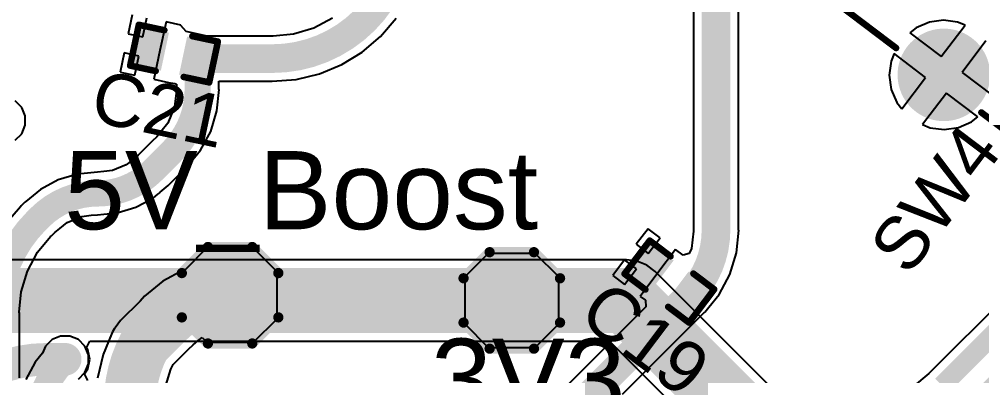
# Model space of a CAD drawing. Header units: millimetres. Extents: x -0.21 to 2.41, y -2.08 to 4.57.
# Drawn here: x 1.151 to 1.889, y -0.123 to 0.151 of the extents above; entities that cross this region are included whole.
import ezdxf

# ---------------------------------------------------------------- set-up
doc = ezdxf.new("R2010")
doc.units = ezdxf.units.MM
doc.header["$MEASUREMENT"] = 0
for name, color, linetype in [('BottomLayer', 5, 'Continuous'), ('BottomSolder', 6, 'Continuous'), ('MultiLayer', 9, 'Continuous'), ('PadHoleLayer', 156, 'Continuous'), ('TopLayer', 1, 'Continuous'), ('TopOverlay', 2, 'Continuous'), ('TopPaste', 8, 'Continuous'), ('TopSolder', 216, 'Continuous'), ('ViaHoleLayer', 16, 'Continuous')]:
    doc.layers.add(name, color=color, linetype=linetype)
doc.styles.add('Arial', font='arial.ttf', dxfattribs={"height": 0.2})

# ---------------------------------------------------------------- blocks, each defined once
blk = doc.blocks.new('TS_1087E_B3D2_19')
at = {"layer": 'BottomLayer'}
h = blk.add_hatch(color=5, dxfattribs=at)
edge = h.paths.add_edge_path()
edge.add_arc((-0.0413386, 0.1259843), 0.035433, 0, 360)
h = blk.add_hatch(color=5, dxfattribs=at)
edge = h.paths.add_edge_path()
edge.add_arc((0.0413386, 0.0846457), 0.031496, 0, 360)
h = blk.add_hatch(color=5, dxfattribs=at)
edge = h.paths.add_edge_path()
edge.add_arc((0.0413386, -0.0846456), 0.031496, 0, 360)
h = blk.add_hatch(color=5, dxfattribs=at)
edge = h.paths.add_edge_path()
edge.add_arc((-0.0413386, -0.1259842), 0.035433, 0, 360)
at = {"layer": 'BottomSolder'}
h = blk.add_hatch(color=6, dxfattribs=at)
edge = h.paths.add_edge_path()
edge.add_arc((-0.0413386, 0.1259843), 0.039433, 0, 360)
h = blk.add_hatch(color=6, dxfattribs=at)
edge = h.paths.add_edge_path()
edge.add_arc((0.0413386, 0.0846457), 0.035496, 0, 360)
h = blk.add_hatch(color=6, dxfattribs=at)
edge = h.paths.add_edge_path()
edge.add_arc((0.0413386, -0.0846456), 0.035496, 0, 360)
h = blk.add_hatch(color=6, dxfattribs=at)
edge = h.paths.add_edge_path()
edge.add_arc((-0.0413386, -0.1259842), 0.039433, 0, 360)
at = {"layer": 'MultiLayer'}
h = blk.add_hatch(color=9, dxfattribs=at)
edge = h.paths.add_edge_path()
edge.add_arc((-0.0413386, 0.1259843), 0.035433, 0, 360)
h = blk.add_hatch(color=9, dxfattribs=at)
edge = h.paths.add_edge_path()
edge.add_arc((0.0413386, 0.0846457), 0.031496, 0, 360)
h = blk.add_hatch(color=9, dxfattribs=at)
edge = h.paths.add_edge_path()
edge.add_arc((0.0413386, -0.0846456), 0.031496, 0, 360)
h = blk.add_hatch(color=9, dxfattribs=at)
edge = h.paths.add_edge_path()
edge.add_arc((-0.0413386, -0.1259842), 0.035433, 0, 360)
at = {"layer": 'PadHoleLayer'}
h = blk.add_hatch(color=156, dxfattribs=at)
edge = h.paths.add_edge_path()
edge.add_arc((-0.0413386, 0.1259843), 0.019685, 0, 360)
h = blk.add_hatch(color=156, dxfattribs=at)
edge = h.paths.add_edge_path()
edge.add_arc((0.0413386, 0.0846457), 0.0177165, 0, 360)
h = blk.add_hatch(color=156, dxfattribs=at)
edge = h.paths.add_edge_path()
edge.add_arc((0.0413386, -0.0846456), 0.0177165, 0, 360)
h = blk.add_hatch(color=156, dxfattribs=at)
edge = h.paths.add_edge_path()
edge.add_arc((-0.0413386, -0.1259842), 0.019685, 0, 360)
at = {"layer": 'TopLayer'}
h = blk.add_hatch(color=1, dxfattribs=at)
edge = h.paths.add_edge_path()
edge.add_arc((-0.0413386, 0.1259843), 0.035433, 0, 360)
h = blk.add_hatch(color=1, dxfattribs=at)
edge = h.paths.add_edge_path()
edge.add_arc((0.0413386, 0.0846457), 0.031496, 0, 360)
h = blk.add_hatch(color=1, dxfattribs=at)
edge = h.paths.add_edge_path()
edge.add_arc((0.0413386, -0.0846456), 0.031496, 0, 360)
h = blk.add_hatch(color=1, dxfattribs=at)
edge = h.paths.add_edge_path()
edge.add_arc((-0.0413386, -0.1259842), 0.035433, 0, 360)
at = {"layer": 'TopSolder'}
h = blk.add_hatch(color=216, dxfattribs=at)
edge = h.paths.add_edge_path()
edge.add_arc((-0.0413386, 0.1259843), 0.039433, 0, 360)
h = blk.add_hatch(color=216, dxfattribs=at)
edge = h.paths.add_edge_path()
edge.add_arc((0.0413386, 0.0846457), 0.035496, 0, 360)
h = blk.add_hatch(color=216, dxfattribs=at)
edge = h.paths.add_edge_path()
edge.add_arc((0.0413386, -0.0846456), 0.035496, 0, 360)
h = blk.add_hatch(color=216, dxfattribs=at)
edge = h.paths.add_edge_path()
edge.add_arc((-0.0413386, -0.1259842), 0.039433, 0, 360)
at = {"layer": 'TopOverlay', "const_width": 0.005}
for points in [[(0.047, 0.155), (0.008, 0.155)], [(0.047, 0.125), (0.047, 0.155)], [(-0.062, -0.073), (-0.062, 0.076)], [(-0.079, -0.043), (-0.079, 0.046)], [(-0.0621793, 0.046), (-0.079, 0.046)], [(-0.062, 0.0458208), (-0.0621793, 0.046)], [(0.0469999, -0.039), (0.047, 0.043)], [(-0.0621792, -0.043), (-0.079, -0.043)], [(0.047, -0.1549999), (0.047, -0.1249999)], [(0.047, -0.1549999), (0.008, -0.1549999)]]:
    blk.add_lwpolyline(points, dxfattribs=at)
at = {"layer": 'TopOverlay', "const_width": 0.0025}
for points in [[(0.00675, 0.155, 1), (0.00925, 0.155, 1)], [(0.04575, 0.155, 1), (0.04825, 0.155, 1)], [(0.04575, 0.155, 1), (0.04825, 0.155, 1)], [(0.04575, 0.125, 1), (0.04825, 0.125, 1)], [(-0.06325, 0.076, 1), (-0.06075, 0.076, 1)], [(-0.08025, 0.046, 1), (-0.07775, 0.046, 1)], [(-0.08025, 0.046, 1), (-0.07775, 0.046, 1)], [(-0.0634293, 0.046, 1), (-0.0609293, 0.046, 1)], [(-0.0634293, 0.046, 1), (-0.0609293, 0.046, 1)], [(-0.06325, 0.0458208, 1), (-0.06075, 0.0458208, 1)], [(0.04575, 0.043, 1), (0.04825, 0.043, 1)], [(0.0457499, -0.039, 1), (0.0482499, -0.039, 1)], [(-0.08025, -0.043, 1), (-0.07775, -0.043, 1)], [(-0.08025, -0.043, 1), (-0.07775, -0.043, 1)], [(-0.0634292, -0.043, 1), (-0.0609292, -0.043, 1)], [(-0.06325, -0.073, 1), (-0.06075, -0.073, 1)], [(0.04575, -0.1249999, 1), (0.04825, -0.1249999, 1)], [(0.00675, -0.1549999, 1), (0.00925, -0.1549999, 1)], [(0.04575, -0.1549999, 1), (0.04825, -0.1549999, 1)], [(0.04575, -0.1549999, 1), (0.04825, -0.1549999, 1)]]:
    blk.add_lwpolyline(points, format="xyb", close=True, dxfattribs=at)
blk = doc.blocks.new('T__________49')
at = {"layer": 'TopLayer'}
blk.add_hatch(color=1, dxfattribs=at).paths.add_polyline_path([(0.015, 0.03), (-0.015, 0.03), (-0.03, 0.015), (-0.03, -0.015), (-0.015, -0.03), (0.015, -0.03), (0.03, -0.015), (0.03, 0.015)])
at = {"layer": 'TopPaste'}
blk.add_hatch(color=8, dxfattribs=at).paths.add_polyline_path([(0.015, 0.03), (-0.015, 0.03), (-0.03, 0.015), (-0.03, -0.015), (-0.015, -0.03), (0.015, -0.03), (0.03, -0.015), (0.03, 0.015)])
at = {"layer": 'TopSolder'}
blk.add_hatch(color=216, dxfattribs=at).paths.add_polyline_path([(0.017, 0.034), (-0.017, 0.034), (-0.034, 0.017), (-0.034, -0.017), (-0.017, -0.034), (0.017, -0.034), (0.034, -0.017), (0.034, 0.017)])
at = {"layer": 'TopOverlay', "const_width": 0.007874}
for points in [[(-0.037, 0.017), (-0.017, 0.037)], [(0.017, 0.037), (-0.017, 0.037)], [(0.017, 0.037), (-0.017, 0.037)], [(0.037, 0.017), (0.017, 0.037)], [(-0.037, -0.017), (-0.037, 0.017)], [(0.037, -0.017), (0.037, 0.017)], [(-0.017, -0.037), (-0.037, -0.017)], [(0.017, -0.037), (0.037, -0.017)], [(0.017, -0.037), (-0.017, -0.037)], [(0.017, -0.037), (-0.017, -0.037)]]:
    blk.add_lwpolyline(points, dxfattribs=at)
at = {"layer": 'TopOverlay', "const_width": 0.003937}
for points in [[(-0.0189685, 0.037, 1), (-0.0150315, 0.037, 1)], [(-0.0189685, 0.037, 1), (-0.0150315, 0.037, 1)], [(-0.0189685, 0.037, 1), (-0.0150315, 0.037, 1)], [(0.0150315, 0.037, 1), (0.0189685, 0.037, 1)], [(0.0150315, 0.037, 1), (0.0189685, 0.037, 1)], [(0.0150315, 0.037, 1), (0.0189685, 0.037, 1)], [(-0.0389685, 0.017, 1), (-0.0350315, 0.017, 1)], [(-0.0389685, 0.017, 1), (-0.0350315, 0.017, 1)], [(0.0350315, 0.017, 1), (0.0389685, 0.017, 1)], [(0.0350315, 0.017, 1), (0.0389685, 0.017, 1)], [(-0.0389685, -0.017, 1), (-0.0350315, -0.017, 1)], [(-0.0389685, -0.017, 1), (-0.0350315, -0.017, 1)], [(0.0350315, -0.017, 1), (0.0389685, -0.017, 1)], [(0.0350315, -0.017, 1), (0.0389685, -0.017, 1)], [(-0.0189685, -0.037, 1), (-0.0150315, -0.037, 1)], [(-0.0189685, -0.037, 1), (-0.0150315, -0.037, 1)], [(-0.0189685, -0.037, 1), (-0.0150315, -0.037, 1)], [(0.0150315, -0.037, 1), (0.0189685, -0.037, 1)], [(0.0150315, -0.037, 1), (0.0189685, -0.037, 1)], [(0.0150315, -0.037, 1), (0.0189685, -0.037, 1)]]:
    blk.add_lwpolyline(points, format="xyb", close=True, dxfattribs=at)
blk = doc.blocks.new('T__________59')
at = {"layer": 'TopLayer'}
blk.add_hatch(color=1, dxfattribs=at).paths.add_polyline_path([(0.015, 0.03), (-0.015, 0.03), (-0.03, 0.015), (-0.03, -0.015), (-0.015, -0.03), (0.015, -0.03), (0.03, -0.015), (0.03, 0.015)])
at = {"layer": 'TopPaste'}
blk.add_hatch(color=8, dxfattribs=at).paths.add_polyline_path([(0.015, 0.03), (-0.015, 0.03), (-0.03, 0.015), (-0.03, -0.015), (-0.015, -0.03), (0.015, -0.03), (0.03, -0.015), (0.03, 0.015)])
at = {"layer": 'TopSolder'}
blk.add_hatch(color=216, dxfattribs=at).paths.add_polyline_path([(0.017, 0.034), (-0.017, 0.034), (-0.034, 0.017), (-0.034, -0.017), (-0.017, -0.034), (0.017, -0.034), (0.034, -0.017), (0.034, 0.017)])
at = {"layer": 'TopOverlay', "const_width": 0.007874}
for points in [[(-0.037, 0.017), (-0.017, 0.037)], [(0.017, 0.037), (-0.017, 0.037)], [(0.017, 0.037), (-0.017, 0.037)], [(0.037, 0.017), (0.017, 0.037)], [(-0.037, -0.017), (-0.037, 0.017)], [(0.037, -0.017), (0.037, 0.017)], [(-0.017, -0.037), (-0.037, -0.017)], [(0.017, -0.037), (0.037, -0.017)], [(0.017, -0.037), (-0.017, -0.037)], [(0.017, -0.037), (-0.017, -0.037)]]:
    blk.add_lwpolyline(points, dxfattribs=at)
at = {"layer": 'TopOverlay', "const_width": 0.003937}
for points in [[(-0.0189685, 0.037, 1), (-0.0150315, 0.037, 1)], [(-0.0189685, 0.037, 1), (-0.0150315, 0.037, 1)], [(-0.0189685, 0.037, 1), (-0.0150315, 0.037, 1)], [(0.0150315, 0.037, 1), (0.0189685, 0.037, 1)], [(0.0150315, 0.037, 1), (0.0189685, 0.037, 1)], [(0.0150315, 0.037, 1), (0.0189685, 0.037, 1)], [(-0.0389685, 0.017, 1), (-0.0350315, 0.017, 1)], [(-0.0389685, 0.017, 1), (-0.0350315, 0.017, 1)], [(0.0350315, 0.017, 1), (0.0389685, 0.017, 1)], [(0.0350315, 0.017, 1), (0.0389685, 0.017, 1)], [(-0.0389685, -0.017, 1), (-0.0350315, -0.017, 1)], [(-0.0389685, -0.017, 1), (-0.0350315, -0.017, 1)], [(0.0350315, -0.017, 1), (0.0389685, -0.017, 1)], [(0.0350315, -0.017, 1), (0.0389685, -0.017, 1)], [(-0.0189685, -0.037, 1), (-0.0150315, -0.037, 1)], [(-0.0189685, -0.037, 1), (-0.0150315, -0.037, 1)], [(-0.0189685, -0.037, 1), (-0.0150315, -0.037, 1)], [(0.0150315, -0.037, 1), (0.0189685, -0.037, 1)], [(0.0150315, -0.037, 1), (0.0189685, -0.037, 1)], [(0.0150315, -0.037, 1), (0.0189685, -0.037, 1)]]:
    blk.add_lwpolyline(points, format="xyb", close=True, dxfattribs=at)
blk = doc.blocks.new('C___0402_102')
at = {"layer": 'TopLayer'}
for points in [[(-0.0275001, -0.0125001), (-0.0275001, 0.0124999), (-0.0095001, 0.0124999), (-0.009500100000000001, -0.0125001)], [(0.0095001, -0.0124999), (0.009500100000000001, 0.0125001), (0.0275001, 0.0125001), (0.0275001, -0.0124999)]]:
    blk.add_hatch(color=1, dxfattribs=at).paths.add_polyline_path(points)
at = {"layer": 'TopPaste'}
for points in [[(-0.0275001, -0.0125001), (-0.0275001, 0.0124999), (-0.0095001, 0.0124999), (-0.009500100000000001, -0.0125001)], [(0.0095001, -0.0124999), (0.009500100000000001, 0.0125001), (0.0275001, 0.0125001), (0.0275001, -0.0124999)]]:
    blk.add_hatch(color=8, dxfattribs=at).paths.add_polyline_path(points)
at = {"layer": 'TopSolder'}
for points in [[(-0.0298623, -0.0148623), (-0.0298623, 0.0148621), (-0.007137899999999998, 0.0148621), (-0.007137900000000002, -0.0148623)], [(0.007137899999999998, -0.0148621), (0.007137900000000002, 0.0148623), (0.0298623, 0.0148623), (0.0298623, -0.0148621)]]:
    blk.add_hatch(color=216, dxfattribs=at).paths.add_polyline_path(points)
at = {"layer": 'TopOverlay', "const_width": 0.005}
for points in [[(-0.031, 0.016), (-0.0309999, -0.016)], [(-0.011, 0.016), (-0.031, 0.016)], [(0.0309999, 0.016), (0.011, 0.016)], [(0.0309999, 0.016), (0.031, -0.016)], [(-0.011, -0.016), (-0.0309999, -0.016)], [(0.031, -0.016), (0.011, -0.016)]]:
    blk.add_lwpolyline(points, dxfattribs=at)
at = {"layer": 'TopOverlay', "const_width": 0.0025}
for points in [[(-0.03225, 0.016, 1), (-0.02975, 0.016, 1)], [(-0.03225, 0.016, 1), (-0.02975, 0.016, 1)], [(-0.01225, 0.016, 1), (-0.00975, 0.016, 1)], [(0.00975, 0.016, 1), (0.01225, 0.016, 1)], [(0.0297499, 0.016, 1), (0.0322499, 0.016, 1)], [(0.0297499, 0.016, 1), (0.0322499, 0.016, 1)], [(-0.0322499, -0.016, 1), (-0.0297499, -0.016, 1)], [(-0.0322499, -0.016, 1), (-0.0297499, -0.016, 1)], [(-0.01225, -0.016, 1), (-0.00975, -0.016, 1)], [(0.00975, -0.016, 1), (0.01225, -0.016, 1)], [(0.02975, -0.016, 1), (0.03225, -0.016, 1)], [(0.02975, -0.016, 1), (0.03225, -0.016, 1)]]:
    blk.add_lwpolyline(points, format="xyb", close=True, dxfattribs=at)
blk = doc.blocks.new('C___0402_104')
at = {"layer": 'TopLayer'}
for points in [[(-0.0275, -0.0125), (-0.0275, 0.0125), (-0.009499999999999998, 0.0125), (-0.009500000000000001, -0.0125)], [(0.009499999999999998, -0.0125), (0.009500000000000001, 0.0125), (0.0275, 0.0125), (0.0275, -0.0125)]]:
    blk.add_hatch(color=1, dxfattribs=at).paths.add_polyline_path(points)
at = {"layer": 'TopPaste'}
for points in [[(-0.0275, -0.0125), (-0.0275, 0.0125), (-0.009499999999999998, 0.0125), (-0.009500000000000001, -0.0125)], [(0.009499999999999998, -0.0125), (0.009500000000000001, 0.0125), (0.0275, 0.0125), (0.0275, -0.0125)]]:
    blk.add_hatch(color=8, dxfattribs=at).paths.add_polyline_path(points)
at = {"layer": 'TopSolder'}
for points in [[(-0.0298622, -0.0148622), (-0.0298622, 0.0148622), (-0.007137799999999999, 0.0148622), (-0.007137800000000001, -0.0148622)], [(0.007137799999999999, -0.0148622), (0.007137800000000001, 0.0148622), (0.0298622, 0.0148622), (0.0298622, -0.0148622)]]:
    blk.add_hatch(color=216, dxfattribs=at).paths.add_polyline_path(points)
at = {"layer": 'TopOverlay', "const_width": 0.005}
for points in [[(-0.0309999, 0.0160001), (-0.0310001, -0.016)], [(-0.011, 0.016), (-0.0309999, 0.0160001)], [(0.0310001, 0.016), (0.011, 0.0160001)], [(0.0310001, 0.016), (0.0309999, -0.0160001)], [(-0.011, -0.0160001), (-0.0310001, -0.016)], [(0.0309999, -0.0160001), (0.011, -0.016)]]:
    blk.add_lwpolyline(points, dxfattribs=at)
at = {"layer": 'TopOverlay', "const_width": 0.0025}
for points in [[(-0.0322499, 0.0160001, 1), (-0.0297499, 0.0160001, 1)], [(-0.0322499, 0.0160001, 1), (-0.0297499, 0.0160001, 1)], [(-0.01225, 0.016, 1), (-0.00975, 0.016, 1)], [(0.00975, 0.0160001, 1), (0.01225, 0.0160001, 1)], [(0.0297501, 0.016, 1), (0.0322501, 0.016, 1)], [(0.0297501, 0.016, 1), (0.0322501, 0.016, 1)], [(-0.0322501, -0.016, 1), (-0.0297501, -0.016, 1)], [(-0.0322501, -0.016, 1), (-0.0297501, -0.016, 1)], [(-0.01225, -0.0160001, 1), (-0.00975, -0.0160001, 1)], [(0.00975, -0.016, 1), (0.01225, -0.016, 1)], [(0.0297499, -0.0160001, 1), (0.0322499, -0.0160001, 1)], [(0.0297499, -0.0160001, 1), (0.0322499, -0.0160001, 1)]]:
    blk.add_lwpolyline(points, format="xyb", close=True, dxfattribs=at)

msp = doc.modelspace()

# ---------------------------------------------------------------- hatches: boundary and pattern name
at = {"layer": 'BottomLayer'}
h = msp.add_hatch(color=5, dxfattribs=at)
edge = h.paths.add_edge_path()
edge.add_arc((1.5282784, -0.0650467), 0.011811, 0, 360)
h = msp.add_hatch(color=5, dxfattribs=at)
edge = h.paths.add_edge_path()
edge.add_arc((1.1858216, -0.11021), 0.011811, 0, 360)
at = {"layer": 'TopLayer'}
h = msp.add_hatch(color=1, dxfattribs=at)
edge = h.paths.add_edge_path()
edge.add_arc((1.5282784, -0.0650467), 0.011811, 0, 360)
h = msp.add_hatch(color=1, dxfattribs=at)
edge = h.paths.add_edge_path()
edge.add_arc((1.1858216, -0.11021), 0.011811, 0, 360)
at = {"layer": 'ViaHoleLayer'}
h = msp.add_hatch(color=16, dxfattribs=at)
edge = h.paths.add_edge_path()
edge.add_arc((1.5282784, -0.0650467), 0.0059055, 0, 360)
h = msp.add_hatch(color=16, dxfattribs=at)
edge = h.paths.add_edge_path()
edge.add_arc((1.1858216, -0.11021), 0.0059055, 0, 360)

# ---------------------------------------------------------------- linework, layer by layer
at = {"layer": 'BottomLayer'}
for p, q in [((1.8484617, 0.1483214), (1.8383968, 0.1440697)), ((1.8592841, 0.1498231), (1.8484617, 0.1483214)), ((1.8701264, 0.1484726), (1.8592841, 0.1498231)), ((1.875898, 0.146129), (1.8701264, 0.1484726)), ((1.8383968, 0.1440697), (1.8334816, 0.1402434)), ((1.8334816, 0.1402434), (1.8576327, 0.121978)), ((1.8576327, 0.121978), (1.875898, 0.146129)), ((1.8918496, 0.1340648), (1.8735844, 0.1099138)), ((1.8190737, 0.1185201), (1.8177232, 0.1076778)), ((1.8214173, 0.1242917), (1.8190737, 0.1185201)), ((1.8455685, 0.1060263), (1.8214173, 0.1242917)), ((1.8177232, 0.1076778), (1.8192249, 0.0968554)), ((1.8273031, 0.0818751), (1.8455685, 0.1060263)), ((1.8735844, 0.1099138), (1.8977354, 0.0916486)), ((1.8192249, 0.0968554), (1.8234766, 0.0867905)), ((1.8615202, 0.0939622), (1.8432548, 0.069811)), ((1.8856713, 0.0756968), (1.8615202, 0.0939622)), ((1.1525038, 0.0830371), (1.1474935, 0.0880474)), ((1.1552154, 0.0764908), (1.1525038, 0.0830371)), ((1.8234766, 0.0867905), (1.8273031, 0.0818751)), ((1.1552154, 0.0694052), (1.1552154, 0.0764908)), ((1.8807558, 0.0718703), (1.8856713, 0.0756968)), ((1.1525038, 0.0628589), (1.1552154, 0.0694052)), ((1.8432548, 0.069811), (1.8490262, 0.0674674)), ((1.8490262, 0.0674674), (1.8598685, 0.0661169)), ((1.8598685, 0.0661169), (1.8706909, 0.0676186)), ((1.8706909, 0.0676186), (1.8807558, 0.0718703)), ((1.1474935, 0.0578486), (1.1525038, 0.0628589)), ((1.61618, -0.0337792), (1.0997053, -0.0337792)), ((1.6161808, -0.0337791), (1.61618, -0.0337792)), ((1.6242734, -0.0348446), (1.6161808, -0.0337791)), ((1.6318146, -0.0379683), (1.6242734, -0.0348446)), ((1.6382903, -0.0429372), (1.6318146, -0.0379683)), ((1.8705719, -0.2752188), (1.6382903, -0.0429372)), ((1.2021273, -0.1013142), (1.2047999, -0.0963142)), ((1.2032482, -0.1029917), (1.2021273, -0.1013142)), ((1.204684, -0.11021), (1.2032482, -0.1029917)), ((1.2047999, -0.0963142), (1.6032293, -0.0963142)), ((1.6032293, -0.0963142), (1.8171949, -0.3102798)), ((1.2032482, -0.1174283), (1.204684, -0.11021)), ((1.2006273, -0.1213507), (1.2032482, -0.1174283)), ((1.2032791, -0.1263507), (1.2006273, -0.1213507))]:
    msp.add_line(p, q, dxfattribs=at)
for points, const_width in [([(1.0997045, -0.0650467), (1.5282784, -0.0650467)], 0.05), ([(1.5282784, -0.0650467), (1.6161808, -0.0650467)], 0.05), ([(1.6161808, -0.0650467), (1.8484624, -0.2973283)], 0.05), ([(1.1712113, -0.11021), (1.1712114, -0.11021)], 0.025), ([(1.1712114, -0.11021), (1.1858216, -0.11021)], 0.025)]:
    msp.add_lwpolyline(points, dxfattribs=dict(at, const_width=const_width))
for points, const_width in [([(1.5157784, -0.0650467, 1), (1.5407784, -0.0650467, 1)], 0.025), ([(1.5157784, -0.0650467, 1), (1.5407784, -0.0650467, 1)], 0.025), ([(1.6036808, -0.0650467, 1), (1.6286808, -0.0650467, 1)], 0.025), ([(1.6036808, -0.0650467, 1), (1.6286808, -0.0650467, 1)], 0.025), ([(1.1649613, -0.11021, 1), (1.1774613, -0.11021, 1)], 0.0125), ([(1.1649613, -0.11021, 1), (1.1774613, -0.11021, 1)], 0.0125), ([(1.1649614, -0.11021, 1), (1.1774614, -0.11021, 1)], 0.0125), ([(1.1649614, -0.11021, 1), (1.1774614, -0.11021, 1)], 0.0125), ([(1.1795716, -0.11021, 1), (1.1920716, -0.11021, 1)], 0.0125)]:
    msp.add_lwpolyline(points, format="xyb", close=True, dxfattribs=dict(at, const_width=const_width))
at = {"layer": 'BottomLayer', "const_width": 0.025}
msp.add_lwpolyline([(1.1005007, -0.1394993, -0.198912367379658), (1.1712113, -0.11021)], format="xyb", dxfattribs=at)
at = {"layer": 'TopLayer'}
for p, q in [((1.6675279, 0.1643965), (1.6675279, -0.0110565)), ((1.7021939, -0.0110565), (1.7021939, 0.1643965)), ((1.2372758, 0.1540937), (1.2341571, 0.1394214)), ((1.2454055, 0.1370305), (1.2485242, 0.1517028)), ((1.2631964, 0.1485841), (1.2585184, 0.1265757)), ((1.2744454, 0.1461931), (1.2631964, 0.1485841)), ((1.3906945, 0.1515143), (1.3763624, 0.1438536)), ((1.4276255, 0.1374552), (1.4395859, 0.151459)), ((1.8484617, 0.1483214), (1.8383968, 0.1440697)), ((1.8592841, 0.1498231), (1.8484617, 0.1483214)), ((1.8701264, 0.1484726), (1.8592841, 0.1498231)), ((1.875898, 0.146129), (1.8701264, 0.1484726)), ((1.274395, 0.1459559), (1.2744454, 0.1461931)), ((1.2785046, 0.1412411), (1.274395, 0.1459559)), ((1.2948091, 0.1377755), (1.2785046, 0.1412411)), ((1.3763624, 0.1438536), (1.360811, 0.1391362)), ((1.8383968, 0.1440697), (1.8334816, 0.1402434)), ((1.8334816, 0.1402434), (1.8576327, 0.121978)), ((1.8576327, 0.121978), (1.875898, 0.146129)), ((1.2341571, 0.1394214), (1.2454055, 0.1370305)), ((1.3446382, 0.1377755), (1.2948091, 0.1377755)), ((1.345419, 0.1376202), (1.3446382, 0.1377755)), ((1.360811, 0.1391362), (1.345419, 0.1376202)), ((1.4136217, 0.1254948), (1.4276255, 0.1374552)), ((1.8918496, 0.1340648), (1.8735844, 0.1099138)), ((1.2585184, 0.1265757), (1.2538404, 0.1045675)), ((1.3979193, 0.1158724), (1.4136217, 0.1254948)), ((1.2310384, 0.1247492), (1.2279198, 0.1100771)), ((1.2422868, 0.1223583), (1.2310384, 0.1247492)), ((1.2391682, 0.1076862), (1.2422868, 0.1223583)), ((1.8190737, 0.1185201), (1.8177232, 0.1076778)), ((1.8214173, 0.1242917), (1.8190737, 0.1185201)), ((1.8455685, 0.1060263), (1.8214173, 0.1242917)), ((1.380905, 0.1088248), (1.3979193, 0.1158724)), ((1.2279198, 0.1100771), (1.2391682, 0.1076862)), ((1.2538404, 0.1045675), (1.2650893, 0.1021765)), ((1.3446382, 0.1030807), (1.3629976, 0.1045256)), ((1.3629976, 0.1045256), (1.380905, 0.1088248)), ((1.8177232, 0.1076778), (1.8192249, 0.0968554)), ((1.8273031, 0.0818751), (1.8455685, 0.1060263)), ((1.8735844, 0.1099138), (1.8977354, 0.0916486)), ((1.2650893, 0.1021765), (1.2650893, 0.1021764)), ((1.2650893, 0.1021764), (1.270015, 0.1013006)), ((1.270015, 0.1013006), (1.2710607, 0.1008062)), ((1.2710607, 0.1008062), (1.2710607, 0.0967091)), ((1.2710607, 0.0967091), (1.2712131, 0.0959431)), ((1.3021667, 0.0803494), (1.303778, 0.0967091)), ((1.3036877, 0.0967091), (1.3036877, 0.1031095)), ((1.3036877, 0.1031095), (1.3446382, 0.1031095)), ((1.303778, 0.0967091), (1.3036877, 0.0967091)), ((1.3446382, 0.1031095), (1.3446382, 0.1030807)), ((1.8192249, 0.0968554), (1.8234766, 0.0867905)), ((1.2712131, 0.0959431), (1.2695627, 0.0834077)), ((1.8615202, 0.0939622), (1.8432548, 0.069811)), ((1.8856713, 0.0756968), (1.8615202, 0.0939622)), ((1.1525038, 0.0830371), (1.1474935, 0.0880474)), ((1.1552154, 0.0764908), (1.1525038, 0.0830371)), ((1.2695627, 0.0834077), (1.2644286, 0.0710127)), ((1.8234766, 0.0867905), (1.8273031, 0.0818751)), ((1.1552154, 0.0694052), (1.1552154, 0.0764908)), ((1.2973948, 0.0646185), (1.3021667, 0.0803494)), ((1.8807558, 0.0718703), (1.8856713, 0.0756968)), ((1.1525038, 0.0628589), (1.1552154, 0.0694052)), ((1.2644286, 0.0710127), (1.2592337, 0.0642426)), ((1.8432548, 0.069811), (1.8490262, 0.0674674)), ((1.8490262, 0.0674674), (1.8598685, 0.0661169)), ((1.8598685, 0.0661169), (1.8706909, 0.0676186)), ((1.8706909, 0.0676186), (1.8807558, 0.0718703)), ((1.1474935, 0.0578486), (1.1525038, 0.0628589)), ((1.2560821, 0.0605481), (1.2526173, 0.057083)), ((1.2592337, 0.0642426), (1.2560821, 0.0605481)), ((1.2896456, 0.0501207), (1.2973948, 0.0646185)), ((1.2526173, 0.057083), (1.2416485, 0.0461142)), ((1.2413235, 0.0456278), (1.2326746, 0.0389912)), ((1.2416485, 0.0461142), (1.2413235, 0.0456278)), ((1.2792169, 0.0374133), (1.2896456, 0.0501207)), ((1.2326746, 0.0389912), (1.2220682, 0.0345979)), ((1.2647193, 0.0230434), (1.2791529, 0.037477)), ((1.2791529, 0.037477), (1.2791531, 0.0374771)), ((1.2791531, 0.0374771), (1.2792169, 0.0374133)), ((1.1952839, 0.0318388), (1.1804738, 0.0273462)), ((1.2106857, 0.0333558), (1.1952839, 0.0318388)), ((1.215528, 0.0337368), (1.2106857, 0.0333558)), ((1.2220682, 0.0345979), (1.215528, 0.0337368)), ((1.1804738, 0.0273462), (1.1668248, 0.0200507)), ((1.258622, 0.0179691), (1.264758, 0.0230047)), ((1.264758, 0.0230047), (1.2647193, 0.0230434)), ((1.1668248, 0.0200507), (1.1557533, 0.0109646)), ((1.2531701, 0.0134948), (1.256776, 0.0164542)), ((1.256776, 0.0164542), (1.2582821, 0.0174604)), ((1.2582821, 0.0174604), (1.258622, 0.0179691)), ((1.1521796, 0.0075207), (1.1514369, 0.0066509)), ((1.1521875, 0.0075287), (1.1521796, 0.0075207)), ((1.1548613, 0.0102327), (1.1521875, 0.0075287)), ((1.1557533, 0.0109646), (1.1548613, 0.0102327)), ((1.1548613, 0.0102327), (1.1548613, 0.0102327)), ((1.2399495, 0.0064283), (1.2531701, 0.0134948)), ((1.1514369, 0.0066509), (1.1403217, -0.0063634)), ((1.1986598, -0.0007102), (1.2058401, 0.0002351)), ((1.2058401, 0.0002351), (1.210686, 0.0006073)), ((1.210686, 0.0006073), (1.2155118, 0.0010827)), ((1.2155118, 0.0010827), (1.2256044, 0.0020767)), ((1.2256044, 0.0020767), (1.2399495, 0.0064283)), ((1.1816905, -0.009774), (1.1874533, -0.0053521)), ((1.1874533, -0.0053521), (1.1986598, -0.0007102)), ((1.1752827, -0.0155822), (1.1779794, -0.0128855)), ((1.1779794, -0.0128855), (1.1816905, -0.009774)), ((1.6327714, -0.0100225), (1.6237231, -0.0219865)), ((1.6419437, -0.0169594), (1.6327714, -0.0100225)), ((1.6677088, -0.0119658), (1.6659661, -0.0252025)), ((1.6675279, -0.0110565), (1.6677088, -0.0119658)), ((1.7005776, -0.0284424), (1.70229, -0.0110565)), ((1.70229, -0.0110565), (1.7021939, -0.0110565)), ((1.1646943, -0.0281428), (1.1746626, -0.0159964)), ((1.1746626, -0.0159964), (1.1752827, -0.0155822)), ((1.6237231, -0.0219865), (1.6328954, -0.0289234)), ((1.6328954, -0.0289234), (1.6419437, -0.0169594)), ((1.1569407, -0.0426487), (1.1646943, -0.0281428)), ((1.2942784, -0.0250467), (1.2780575, -0.0412676)), ((1.3302784, -0.0250467), (1.2942784, -0.0250467)), ((1.3482784, -0.0430467), (1.3302784, -0.0250467)), ((1.5102784, -0.0290467), (1.4922784, -0.0470467)), ((1.5462784, -0.0290467), (1.5102784, -0.0290467)), ((1.5642784, -0.0470467), (1.5462784, -0.0290467)), ((1.6539074, -0.0260076), (1.6403351, -0.0439534)), ((1.659575, -0.0302939), (1.6539074, -0.0260076)), ((1.6644002, -0.028983), (1.659575, -0.0302939)), ((1.6659661, -0.0252025), (1.6644002, -0.028983)), ((1.6955063, -0.0451602), (1.7005776, -0.0284424)), ((1.614675, -0.0339502), (1.605627, -0.0459138)), ((1.6238473, -0.0408872), (1.614675, -0.0339502)), ((1.1521661, -0.0583885), (1.1569407, -0.0426487)), ((1.2767291, -0.0416706), (1.2606688, -0.050255)), ((1.2780575, -0.0412676), (1.2767291, -0.0416706)), ((1.3482784, -0.0790467), (1.3482784, -0.0430467)), ((1.6147993, -0.0528507), (1.6238473, -0.0408872)), ((1.6403351, -0.0439534), (1.6267631, -0.0618989)), ((1.2606688, -0.050255), (1.2465919, -0.0618077)), ((1.4922784, -0.0470467), (1.4922784, -0.0830467)), ((1.5642784, -0.0830467), (1.5642784, -0.0470467)), ((1.605627, -0.0459138), (1.6147993, -0.0528507)), ((1.687271, -0.0605674), (1.6955063, -0.0451602)), ((1.1506259, -0.074026), (1.1521661, -0.0583885)), ((1.9134696, -0.0557368), (1.8485178, -0.1206886)), ((1.2432138, -0.0655009), (1.2282032, -0.0805114)), ((1.2465918, -0.0618076), (1.2432138, -0.0655009)), ((1.2465919, -0.0618077), (1.2465918, -0.0618076)), ((1.6267631, -0.0618989), (1.6308082, -0.0649582)), ((1.6308082, -0.0649582), (1.6311526, -0.0699464)), ((1.679275, -0.0703106), (1.687271, -0.0605674)), ((1.6311526, -0.0699464), (1.5625036, -0.1385954)), ((1.676228, -0.0740238), (1.679275, -0.0703106)), ((1.1507714, -0.0747573), (1.1506259, -0.074026)), ((1.1507714, -0.1244171), (1.1507714, -0.0747573)), ((1.2282032, -0.0805114), (1.2240357, -0.0859427)), ((1.3302784, -0.0970467), (1.3482784, -0.0790467)), ((1.6649637, -0.0851605), (1.67612, -0.0740042)), ((1.67612, -0.0740042), (1.6761881, -0.0740722)), ((1.6761881, -0.0740722), (1.676228, -0.0740238)), ((1.2237408, -0.0865851), (1.2221505, -0.0891801)), ((1.2240357, -0.0859427), (1.2237408, -0.0865851)), ((1.4922784, -0.0830467), (1.5102784, -0.1010467)), ((1.5462784, -0.1010467), (1.5642784, -0.0830467)), ((1.6132243, -0.1368999), (1.6646141, -0.0855101)), ((1.6646141, -0.0855101), (1.6646683, -0.0855511)), ((1.6646683, -0.0855511), (1.6649637, -0.0851605)), ((1.1757325, -0.0951106), (1.1707222, -0.1001209)), ((1.1822788, -0.092399), (1.1757325, -0.0951106)), ((1.1893644, -0.092399), (1.1822788, -0.092399)), ((1.1959107, -0.0951106), (1.1893644, -0.092399)), ((1.200921, -0.1001209), (1.1959107, -0.0951106)), ((1.2214057, -0.0909788), (1.2149803, -0.1064911)), ((1.2221505, -0.0891801), (1.2214057, -0.0909788)), ((1.2876033, -0.0960752), (1.2908306, -0.0935989)), ((1.2908306, -0.0935989), (1.2942784, -0.0970467)), ((1.1707222, -0.1001209), (1.1684639, -0.1055728)), ((1.2036326, -0.1066672), (1.200921, -0.1001209)), ((1.2687083, -0.1141803), (1.2803503, -0.1025382)), ((1.2803503, -0.1025382), (1.2838364, -0.0990524)), ((1.2838364, -0.0990524), (1.2876033, -0.0960752)), ((1.2942784, -0.0970467), (1.3302784, -0.0970467)), ((1.5102784, -0.1010467), (1.5462784, -0.1010467)), ((1.1684639, -0.1055728), (1.16287, -0.112389)), ((1.2036326, -0.1137528), (1.2036326, -0.1066672)), ((1.2149803, -0.1064911), (1.2106062, -0.1247105)), ((1.16287, -0.112389), (1.1557714, -0.1256695)), ((1.200921, -0.1202991), (1.2036326, -0.1137528)), ((1.2629669, -0.1303459), (1.2667717, -0.1178033)), ((1.2667717, -0.1178033), (1.2687083, -0.1141803)), ((1.1959107, -0.1253094), (1.200921, -0.1202991)), ((1.8481738, -0.1212034), (1.8355503, -0.1315633)), ((1.8485178, -0.1206886), (1.8481738, -0.1212034))]:
    msp.add_line(p, q, dxfattribs=at)
for points, const_width in [([(1.4446382, 0.2204425, -0.4142135623730951), (1.3446382, 0.1204425)], 0.022), ([(1.2873742, 0.0967091, -0.198912367379658), (1.2676176, 0.0490126)], 0.02), ([(1.2531839, 0.0345788, -0.03548915169287621), (1.2467467, 0.0289958)], 0.02), ([(1.2467467, 0.0289958, -0.1601405937049575), (1.2111867, 0.0169777)], 0.02), ([(1.1664439, -0.0013501, -0.1989120747337588), (1.2106858, 0.0169756)], 0.02), ([(1.2111867, 0.0169777, -0.002082936686097841), (1.210686, 0.0169756)], 0.02), ([(1.1344579, -0.0747573, -0.198912367379658), (1.1637472, -0.0040467)], 0.02), ([(1.6848609, -0.0110565, -0.1987309504563817), (1.6638993, -0.0617123)], 0.022), ([(1.2652929, -0.0805088, -0.198912367379658), (1.3122784, -0.0610467)], 0.04), ([(1.6638993, -0.0617123, -0.0001745182107564749), (1.6638639, -0.0617477)], 0.022), ([(1.2355042, -0.1433898, -0.124815590258131), (1.2467467, -0.0990549)], 0.04), ([(1.1639579, -0.1629936, -0.19873692824498), (1.185786, -0.1102456)], 0.02), ([(1.185786, -0.1102456, -0.0001687675455324436), (1.1858216, -0.11021)], 0.02)]:
    msp.add_lwpolyline(points, format="xyb", dxfattribs=dict(at, const_width=const_width))
for points, const_width in [([(1.6848609, -0.0110565), (1.6848609, 0.1643965)], 0.022), ([(1.2873742, 0.1204425), (1.3446382, 0.1204425)], 0.022), ([(1.2873742, 0.0967091), (1.2873742, 0.1204425)], 0.02), ([(1.2531839, 0.0345788), (1.2676176, 0.0490125)], 0.02), ([(1.1637472, -0.0040467), (1.1664438, -0.0013501)], 0.02), ([(1.5747599, -0.1508517), (1.6638639, -0.0617477)], 0.022), ([(1.8582508, -0.1304216), (1.9232026, -0.0654698)], 0.015), ([(1.2467467, -0.0990549), (1.2652928, -0.0805088)], 0.04), ([(1.8682784, -0.1780467), (1.9089891, -0.137336)], 0.04)]:
    msp.add_lwpolyline(points, dxfattribs=dict(at, const_width=const_width))
for points, const_width in [([(1.2818742, 0.1204425, 1), (1.2928742, 0.1204425, 1)], 0.011), ([(1.2823742, 0.1204425, 1), (1.2923742, 0.1204425, 1)], 0.01), ([(1.3391382, 0.1204425, 1), (1.3501382, 0.1204425, 1)], 0.011), ([(1.3391382, 0.1204425, 1), (1.3501382, 0.1204425, 1)], 0.011), ([(1.2823742, 0.0967091, 1), (1.2923742, 0.0967091, 1)], 0.01), ([(1.2823742, 0.0967091, 1), (1.2923742, 0.0967091, 1)], 0.01), ([(1.2626176, 0.0490126, 1), (1.2726176, 0.0490126, 1)], 0.01), ([(1.2626176, 0.0490125, 1), (1.2726176, 0.0490125, 1)], 0.01), ([(1.2481839, 0.0345788, 1), (1.2581839, 0.0345788, 1)], 0.01), ([(1.2481839, 0.0345788, 1), (1.2581839, 0.0345788, 1)], 0.01), ([(1.2417467, 0.0289958, 1), (1.2517467, 0.0289958, 1)], 0.01), ([(1.2417467, 0.0289958, 1), (1.2517467, 0.0289958, 1)], 0.01), ([(1.2056858, 0.0169756, 1), (1.2156858, 0.0169756, 1)], 0.01), ([(1.205686, 0.0169756, 1), (1.215686, 0.0169756, 1)], 0.01), ([(1.2061867, 0.0169777, 1), (1.2161867, 0.0169777, 1)], 0.01), ([(1.2061867, 0.0169777, 1), (1.2161867, 0.0169777, 1)], 0.01), ([(1.1614438, -0.0013501, 1), (1.1714438, -0.0013501, 1)], 0.01), ([(1.1614439, -0.0013501, 1), (1.1714439, -0.0013501, 1)], 0.01), ([(1.1587472, -0.0040467, 1), (1.1687472, -0.0040467, 1)], 0.01), ([(1.1587472, -0.0040467, 1), (1.1687472, -0.0040467, 1)], 0.01), ([(1.6793609, -0.0110565, 1), (1.6903609, -0.0110565, 1)], 0.011), ([(1.6793609, -0.0110565, 1), (1.6903609, -0.0110565, 1)], 0.011), ([(1.3022784, -0.0610467, 1), (1.3222784, -0.0610467, 1)], 0.02), ([(1.6583639, -0.0617477, 1), (1.6693639, -0.0617477, 1)], 0.011), ([(1.6583639, -0.0617477, 1), (1.6693639, -0.0617477, 1)], 0.011), ([(1.6583993, -0.0617123, 1), (1.6693993, -0.0617123, 1)], 0.011), ([(1.6583993, -0.0617123, 1), (1.6693993, -0.0617123, 1)], 0.011), ([(1.2552928, -0.0805088, 1), (1.2752928, -0.0805088, 1)], 0.02), ([(1.2552929, -0.0805088, 1), (1.2752929, -0.0805088, 1)], 0.02), ([(1.2367467, -0.0990549, 1), (1.2567467, -0.0990549, 1)], 0.02), ([(1.2367467, -0.0990549, 1), (1.2567467, -0.0990549, 1)], 0.02), ([(1.180786, -0.1102456, 1), (1.190786, -0.1102456, 1)], 0.01), ([(1.180786, -0.1102456, 1), (1.190786, -0.1102456, 1)], 0.01), ([(1.1808216, -0.11021, 1), (1.1908216, -0.11021, 1)], 0.01)]:
    msp.add_lwpolyline(points, format="xyb", close=True, dxfattribs=dict(at, const_width=const_width))

# ---------------------------------------------------------------- block references
for name, p, rotation in [('TS_1087E_B3D2_19', (1.817, 0.192), 232.9), ('C___0402_102', (1.2692784, 0.1242888), 168), ('T__________49', (1.3122784, -0.0610467), 270), ('C___0402_104', (1.6491086, -0.0505884), 142.9), ('T__________59', (1.5282784, -0.0650467), 270)]:
    msp.add_blockref(name, p, dxfattribs=dict(rotation=rotation))

# ---------------------------------------------------------------- texts
at = {"layer": 'TopOverlay', "style": 'Arial'}
for s, height, rotation, p in [('C21', 0.04, 348, (1.2035906, 0.072948)), ('SW4', 0.04, 52.9, (1.8322777, -0.0473433)), ('5V_Boost', 0.06, 360, (1.1849842, -0.0104582)), ('C19', 0.04, 322.9, (1.5777155, -0.0793371)), ('3V3', 0.06, 360, (1.4663287, -0.1543447))]:
    msp.add_text(s, height=height, rotation=rotation, dxfattribs=at).set_placement(p)

doc.saveas('drawing.dxf')
